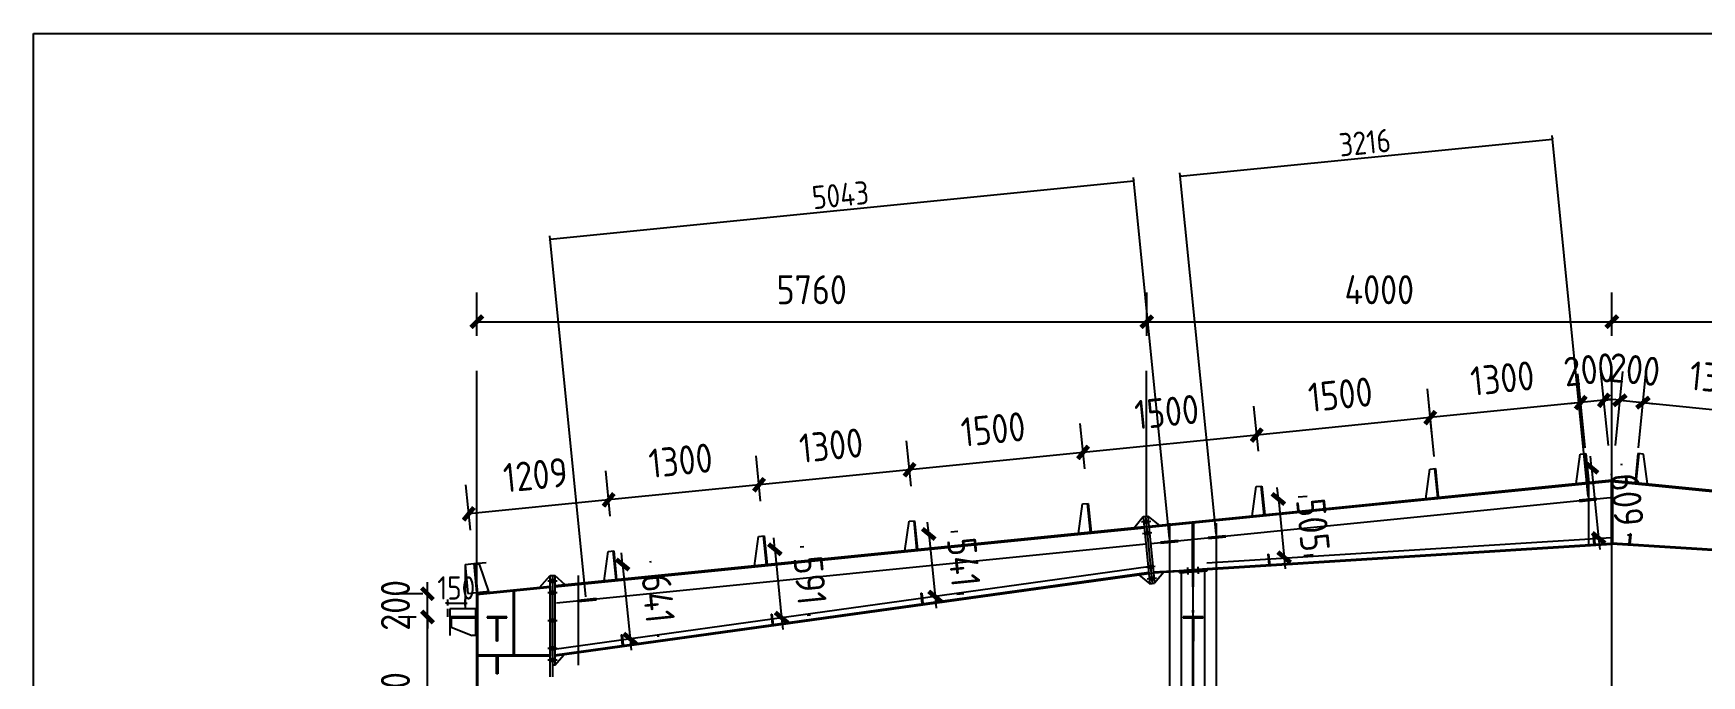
# Model space of a CAD drawing. Extents: x 810015 to 1451442, y -271755 to 145013.
# Drawn here: x 1255632 to 1269975, y 8993 to 14515 of the extents above; entities that cross this region are included whole.
import ezdxf

# ---------------------------------------------------------------- set-up
doc = ezdxf.new("R2010")
doc.units = 0
doc.header["$LTSCALE"] = 1000
doc.header["$MEASUREMENT"] = 0
doc.linetypes.add('DOTE', pattern=[2.42, 2, -0.2, 0.02, -0.2])
doc.layers.add('DOTE', color=1, linetype='Continuous')
doc.styles.get("Standard").update_dxf_attribs({"font": 'gbenor.shx', "bigfont": 'gbcbig.shx'})
doc.dimstyles.get("Standard").update_dxf_attribs({"dimscale": 100, "dimtxt": 2.5, "dimasz": 1, "dimexe": 2.5, "dimexo": 3, "dimgap": 1.5, "dimtad": 1, "dimdec": 0, "dimzin": 0, "dimdsep": 46, "dimtxsty": 'Standard', "dimblk": 'ARCHTICK', "dimcen": 0.09, "dimadec": 0, "dimazin": 0, "dimtfac": 1, "dimtdec": 0, "dimtix": 1, "dimtmove": 2, "dimatfit": 3, "dimfxl": 1, "dimtolj": 1, "dimtzin": 0, "dimarcsym": 0})

# ---------------------------------------------------------------- blocks, each defined once
blk = doc.blocks.new('_ArchTick')
at = {"color": 0, "linetype": 'ByBlock', "const_width": 0.4}
blk.add_lwpolyline([(-0.5, -0.5), (0.5, 0.5)], dxfattribs=at)
blk = doc.blocks.new('*D447')
at = {"color": 0, "lineweight": -2}
for p, q in [((1259444, 11913), (1259444, 12286)), ((1265204, 11913), (1265204, 12286)), ((1259444, 12036), (1265204, 12036))]:
    blk.add_line(p, q, dxfattribs=at)
at = {"layer": 'Defpoints', "color": 0}
for p in [(1265204, 12036), (1259444, 11613), (1265204, 11613)]:
    blk.add_point(p, dxfattribs=at)
at = {"color": 0, "lineweight": -2, "xscale": 100, "yscale": 100, "zscale": 100, "rotation": 180}
blk.add_blockref('_ArchTick', (1259444, 12036), dxfattribs=at)
at = {"color": 0, "lineweight": -2, "xscale": 100, "yscale": 100, "zscale": 100}
blk.add_blockref('_ArchTick', (1265204, 12036), dxfattribs=at)
at = {"color": 0, "insert": (1262324, 12311), "char_height": 250, "attachment_point": 5}
blk.add_mtext('\\A1;5760', dxfattribs=at)
blk = doc.blocks.new('*D6')
at = {"color": 0, "lineweight": -2}
for p, q in [((1265204, 11913), (1265204, 12286)), ((1269204, 11913), (1269204, 12286)), ((1265204, 12036), (1269204, 12036))]:
    blk.add_line(p, q, dxfattribs=at)
at = {"layer": 'Defpoints', "color": 0}
for p in [(1269204, 12036), (1265204, 11613), (1269204, 11613)]:
    blk.add_point(p, dxfattribs=at)
at = {"color": 0, "lineweight": -2, "xscale": 100, "yscale": 100, "zscale": 100, "rotation": 180}
blk.add_blockref('_ArchTick', (1265204, 12036), dxfattribs=at)
at = {"color": 0, "lineweight": -2, "xscale": 100, "yscale": 100, "zscale": 100}
blk.add_blockref('_ArchTick', (1269204, 12036), dxfattribs=at)
at = {"color": 0, "insert": (1267204, 12311), "char_height": 250, "attachment_point": 5}
blk.add_mtext('\\A1;4000', dxfattribs=at)
blk = doc.blocks.new('*D7')
at = {"color": 0, "lineweight": -2}
for p, q in [((1269204, 11913), (1269204, 12286)), ((1273204, 11913), (1273204, 12286)), ((1269204, 12036), (1273204, 12036))]:
    blk.add_line(p, q, dxfattribs=at)
at = {"layer": 'Defpoints', "color": 0}
for p in [(1273204, 12036), (1269204, 11613), (1273204, 11613)]:
    blk.add_point(p, dxfattribs=at)
at = {"color": 0, "lineweight": -2, "xscale": 100, "yscale": 100, "zscale": 100, "rotation": 180}
blk.add_blockref('_ArchTick', (1269204, 12036), dxfattribs=at)
at = {"color": 0, "lineweight": -2, "xscale": 100, "yscale": 100, "zscale": 100}
blk.add_blockref('_ArchTick', (1273204, 12036), dxfattribs=at)
at = {"color": 0, "insert": (1271204, 12311), "char_height": 250, "attachment_point": 5}
blk.add_mtext('\\A1;4000', dxfattribs=at)
blk = doc.blocks.new('*D483')
at = {"color": 0, "lineweight": -2}
for p, q in [((1258924, 9497), (1258770, 9497)), ((1259020, 7997), (1259020, 9497)), ((1258924, 7997), (1258770, 7997))]:
    blk.add_line(p, q, dxfattribs=at)
at = {"layer": 'Defpoints', "color": 0}
for p in [(1259020, 9497), (1259224, 9497), (1259224, 7997)]:
    blk.add_point(p, dxfattribs=at)
at = {"color": 0, "lineweight": -2, "xscale": 100, "yscale": 100, "zscale": 100}
for p, rotation in [((1259020, 9497), 90), ((1259020, 7997), 270)]:
    blk.add_blockref('_ArchTick', p, dxfattribs=dict(at, rotation=rotation))
at = {"color": 0, "insert": (1258745, 8747), "char_height": 250, "attachment_point": 5, "rotation": 90}
blk.add_mtext('\\A1;1500', dxfattribs=at)
blk = doc.blocks.new('*D484')
at = {"color": 0, "lineweight": -2}
for p, q in [((1259020, 9697), (1259020, 9797)), ((1258980, 9697), (1258770, 9697)), ((1259020, 9497), (1259020, 9697)), ((1258924, 9497), (1258770, 9497)), ((1259020, 9497), (1259020, 9397))]:
    blk.add_line(p, q, dxfattribs=at)
at = {"layer": 'Defpoints', "color": 0}
for p in [(1259020, 9697), (1259280, 9697), (1259224, 9497)]:
    blk.add_point(p, dxfattribs=at)
at = {"color": 0, "lineweight": -2, "xscale": 100, "yscale": 100, "zscale": 100}
for p, rotation in [((1259020, 9697), 270), ((1259020, 9497), 90)]:
    blk.add_blockref('_ArchTick', p, dxfattribs=dict(at, rotation=rotation))
at = {"color": 0, "insert": (1258745, 9597), "char_height": 250, "attachment_point": 5, "rotation": 90}
blk.add_mtext('\\A1;200', dxfattribs=at)
blk = doc.blocks.new('*D485')
at = {"color": 0, "lineweight": -2}
for p, q in [((1268975, 10952), (1268911, 11589)), ((1269174, 10972), (1269110, 11609)), ((1268936, 11340), (1268837, 11330)), ((1269135, 11360), (1268936, 11340)), ((1269135, 11360), (1269235, 11370))]:
    blk.add_line(p, q, dxfattribs=at)
at = {"layer": 'Defpoints', "color": 0}
for p in [(1268936, 11340), (1269005, 10653), (1269204, 10673)]:
    blk.add_point(p, dxfattribs=at)
at = {"color": 0, "lineweight": -2, "xscale": 100, "yscale": 100, "zscale": 100}
for p, rotation in [((1268936, 11340), 5.710593137420399), ((1269135, 11360), 185.7105931374204)]:
    blk.add_blockref('_ArchTick', p, dxfattribs=dict(at, rotation=rotation))
at = {"color": 0, "insert": (1269008, 11624), "char_height": 250, "attachment_point": 5, "rotation": 5.7106}
blk.add_mtext('\\A1;200', dxfattribs=at)
blk = doc.blocks.new('*D486')
at = {"color": 0, "lineweight": -2}
for p, q in [((1268975, 10952), (1268911, 11589)), ((1267676, 10876), (1267618, 11459)), ((1268936, 11340), (1267642, 11211))]:
    blk.add_line(p, q, dxfattribs=at)
at = {"layer": 'Defpoints', "color": 0}
for p in [(1267642, 11211), (1269005, 10653), (1267706, 10577)]:
    blk.add_point(p, dxfattribs=at)
at = {"color": 0, "lineweight": -2, "xscale": 100, "yscale": 100, "zscale": 100}
for p, rotation in [((1268936, 11340), 5.710593137257387), ((1267642, 11211), 185.7105931372574)]:
    blk.add_blockref('_ArchTick', p, dxfattribs=dict(at, rotation=rotation))
at = {"color": 0, "insert": (1268262, 11549), "char_height": 250, "attachment_point": 5, "rotation": 5.7106}
blk.add_mtext('\\A1;1300', dxfattribs=at)
blk = doc.blocks.new('*D9')
at = {"color": 0, "lineweight": -2}
for p, q in [((1269234, 10972), (1269297, 11609)), ((1269433, 10952), (1269496, 11589)), ((1269272, 11360), (1269173, 11370)), ((1269272, 11360), (1269471, 11340)), ((1269471, 11340), (1269571, 11330))]:
    blk.add_line(p, q, dxfattribs=at)
at = {"layer": 'Defpoints', "color": 0}
for p in [(1269471, 11340), (1269204, 10673), (1269403, 10653)]:
    blk.add_point(p, dxfattribs=at)
at = {"color": 0, "lineweight": -2, "xscale": 100, "yscale": 100, "zscale": 100}
for p, rotation in [((1269272, 11360), 354.2894068625796), ((1269471, 11340), 174.2894068625796)]:
    blk.add_blockref('_ArchTick', p, dxfattribs=dict(at, rotation=rotation))
at = {"color": 0, "insert": (1269399, 11624), "char_height": 250, "attachment_point": 5, "rotation": 354.2894}
blk.add_mtext('\\A1;200', dxfattribs=at)
blk = doc.blocks.new('*D487')
at = {"color": 0, "lineweight": -2}
for p, q in [((1269433, 10952), (1269496, 11589)), ((1269471, 11340), (1270765, 11211)), ((1270731, 10876), (1270790, 11459))]:
    blk.add_line(p, q, dxfattribs=at)
at = {"layer": 'Defpoints', "color": 0}
for p in [(1270765, 11211), (1269403, 10653), (1270702, 10577)]:
    blk.add_point(p, dxfattribs=at)
at = {"color": 0, "lineweight": -2, "xscale": 100, "yscale": 100, "zscale": 100}
for p, rotation in [((1269471, 11340), 174.2894068627425), ((1270765, 11211), 354.2894068627426)]:
    blk.add_blockref('_ArchTick', p, dxfattribs=dict(at, rotation=rotation))
at = {"color": 0, "insert": (1270146, 11549), "char_height": 250, "attachment_point": 5, "rotation": 354.2894}
blk.add_mtext('\\A1;1300', dxfattribs=at)
blk = doc.blocks.new('*D488')
at = {"color": 0, "lineweight": -2}
for p, q in [((1267656, 11071), (1267618, 11459)), ((1266164, 10922), (1266125, 11310)), ((1267642, 11211), (1266150, 11061))]:
    blk.add_line(p, q, dxfattribs=at)
at = {"layer": 'Defpoints', "color": 0}
for p in [(1266150, 11061), (1267686, 10772), (1266194, 10623)]:
    blk.add_point(p, dxfattribs=at)
at = {"color": 0, "lineweight": -2, "xscale": 100, "yscale": 100, "zscale": 100}
for p, rotation in [((1267642, 11211), 5.710593137511904), ((1266150, 11061), 185.7105931375119)]:
    blk.add_blockref('_ArchTick', p, dxfattribs=dict(at, rotation=rotation))
at = {"color": 0, "insert": (1266869, 11410), "char_height": 250, "attachment_point": 5, "rotation": 5.7106}
blk.add_mtext('\\A1;1500', dxfattribs=at)
blk = doc.blocks.new('*D489')
at = {"color": 0, "lineweight": -2}
for p, q in [((1266164, 10922), (1266125, 11310)), ((1264671, 10772), (1264632, 11161)), ((1266150, 11061), (1264657, 10912))]:
    blk.add_line(p, q, dxfattribs=at)
at = {"layer": 'Defpoints', "color": 0}
for p in [(1264657, 10912), (1266194, 10623), (1264701, 10474)]:
    blk.add_point(p, dxfattribs=at)
at = {"color": 0, "lineweight": -2, "xscale": 100, "yscale": 100, "zscale": 100}
for p, rotation in [((1266150, 11061), 5.710593137257387), ((1264657, 10912), 185.7105931372574)]:
    blk.add_blockref('_ArchTick', p, dxfattribs=dict(at, rotation=rotation))
at = {"color": 0, "insert": (1265376, 11260), "char_height": 250, "attachment_point": 5, "rotation": 5.7106}
blk.add_mtext('\\A1;1500', dxfattribs=at)
blk = doc.blocks.new('*D490')
at = {"color": 0, "lineweight": -2}
for p, q in [((1264671, 10772), (1264632, 11161)), ((1263179, 10623), (1263140, 11012)), ((1264657, 10912), (1263165, 10763))]:
    blk.add_line(p, q, dxfattribs=at)
at = {"layer": 'Defpoints', "color": 0}
for p in [(1263165, 10763), (1264701, 10474), (1263209, 10325)]:
    blk.add_point(p, dxfattribs=at)
at = {"color": 0, "lineweight": -2, "xscale": 100, "yscale": 100, "zscale": 100}
for p, rotation in [((1264657, 10912), 5.710593137257387), ((1263165, 10763), 185.7105931372574)]:
    blk.add_blockref('_ArchTick', p, dxfattribs=dict(at, rotation=rotation))
at = {"color": 0, "insert": (1263884, 11111), "char_height": 250, "attachment_point": 5, "rotation": 5.7106}
blk.add_mtext('\\A1;1500', dxfattribs=at)
blk = doc.blocks.new('*D491')
at = {"color": 0, "lineweight": -2}
for p, q in [((1263179, 10623), (1263140, 11012)), ((1261885, 10494), (1261846, 10882)), ((1263165, 10763), (1261871, 10634))]:
    blk.add_line(p, q, dxfattribs=at)
at = {"layer": 'Defpoints', "color": 0}
for p in [(1261871, 10634), (1261915, 10195), (1263209, 10325)]:
    blk.add_point(p, dxfattribs=at)
at = {"color": 0, "lineweight": -2, "xscale": 100, "yscale": 100, "zscale": 100}
for p, rotation in [((1263165, 10763), 5.710593137257387), ((1261871, 10634), 185.7105931372574)]:
    blk.add_blockref('_ArchTick', p, dxfattribs=dict(at, rotation=rotation))
at = {"color": 0, "insert": (1262491, 10972), "char_height": 250, "attachment_point": 5, "rotation": 5.7106}
blk.add_mtext('\\A1;1300', dxfattribs=at)
blk = doc.blocks.new('*D492')
at = {"color": 0, "lineweight": -2}
for p, q in [((1261885, 10494), (1261846, 10882)), ((1260592, 10364), (1260553, 10753)), ((1261871, 10634), (1260578, 10504))]:
    blk.add_line(p, q, dxfattribs=at)
at = {"layer": 'Defpoints', "color": 0}
for p in [(1260578, 10504), (1261915, 10195), (1260622, 10066)]:
    blk.add_point(p, dxfattribs=at)
at = {"color": 0, "lineweight": -2, "xscale": 100, "yscale": 100, "zscale": 100}
for p, rotation in [((1261871, 10634), 5.710593137257387), ((1260578, 10504), 185.7105931372574)]:
    blk.add_blockref('_ArchTick', p, dxfattribs=dict(at, rotation=rotation))
at = {"color": 0, "insert": (1261197, 10842), "char_height": 250, "attachment_point": 5, "rotation": 5.7106}
blk.add_mtext('\\A1;1300', dxfattribs=at)
blk = doc.blocks.new('*D493')
at = {"color": 0, "lineweight": -2}
for p, q in [((1259389, 10244), (1259350, 10633)), ((1260592, 10364), (1260553, 10753)), ((1260578, 10504), (1259375, 10384))]:
    blk.add_line(p, q, dxfattribs=at)
at = {"layer": 'Defpoints', "color": 0}
for p in [(1259375, 10384), (1260622, 10066), (1259419, 9946)]:
    blk.add_point(p, dxfattribs=at)
at = {"color": 0, "lineweight": -2, "xscale": 100, "yscale": 100, "zscale": 100}
for p, rotation in [((1260578, 10504), 5.710593137257387), ((1259375, 10384), 185.7105931372574)]:
    blk.add_blockref('_ArchTick', p, dxfattribs=dict(at, rotation=rotation))
at = {"color": 0, "insert": (1259949, 10718), "char_height": 250, "attachment_point": 5, "rotation": 5.7106}
blk.add_mtext('\\A1;1209', dxfattribs=at)
blk = doc.blocks.new('*D469')
at = {"color": 0, "lineweight": -2}
for p, q in [((1260698, 9948), (1260688, 10048)), ((1260698, 9948), (1260762, 9310)), ((1260932, 9972), (1260947, 9973)), ((1260996, 9334), (1261011, 9335)), ((1260762, 9310), (1260772, 9211))]:
    blk.add_line(p, q, dxfattribs=at)
at = {"layer": 'Defpoints', "color": 0}
for p in [(1260634, 9942), (1260698, 9304), (1260762, 9310)]:
    blk.add_point(p, dxfattribs=at)
at = {"color": 0, "lineweight": -2, "xscale": 100, "yscale": 100, "zscale": 100}
for p, rotation in [((1260698, 9948), 275.7105931374943), ((1260762, 9310), 95.7105931374943)]:
    blk.add_blockref('_ArchTick', p, dxfattribs=dict(at, rotation=rotation))
at = {"color": 0, "insert": (1261004, 9657), "char_height": 250, "attachment_point": 5, "rotation": 275.7106}
blk.add_mtext('\\A1;641', dxfattribs=at)
blk = doc.blocks.new('*D470')
at = {"color": 0, "lineweight": -2}
for p, q in [((1262007, 10079), (1261997, 10178)), ((1262007, 10079), (1262065, 9491)), ((1262226, 10101), (1262255, 10104)), ((1262065, 9491), (1262075, 9391)), ((1262285, 9513), (1262314, 9516))]:
    blk.add_line(p, q, dxfattribs=at)
at = {"layer": 'Defpoints', "color": 0}
for p in [(1261928, 10071), (1261986, 9483), (1262065, 9491)]:
    blk.add_point(p, dxfattribs=at)
at = {"color": 0, "lineweight": -2, "xscale": 100, "yscale": 100, "zscale": 100}
for p, rotation in [((1262007, 10079), 275.7105931375015), ((1262065, 9491), 95.71059313750149)]:
    blk.add_blockref('_ArchTick', p, dxfattribs=dict(at, rotation=rotation))
at = {"color": 0, "insert": (1262310, 9812), "char_height": 250, "attachment_point": 5, "rotation": 275.7106}
blk.add_mtext('\\A1;591', dxfattribs=at)
blk = doc.blocks.new('*D471')
at = {"color": 0, "lineweight": -2}
for p, q in [((1263330, 10211), (1263320, 10311)), ((1263330, 10211), (1263384, 9673)), ((1263520, 10230), (1263579, 10236)), ((1263384, 9673), (1263394, 9573)), ((1263573, 9692), (1263633, 9698))]:
    blk.add_line(p, q, dxfattribs=at)
at = {"layer": 'Defpoints', "color": 0}
for p in [(1263221, 10200), (1263275, 9662), (1263384, 9673)]:
    blk.add_point(p, dxfattribs=at)
at = {"color": 0, "lineweight": -2, "xscale": 100, "yscale": 100, "zscale": 100}
for p, rotation in [((1263330, 10211), 275.7105931375028), ((1263384, 9673), 95.71059313750283)]:
    blk.add_blockref('_ArchTick', p, dxfattribs=dict(at, rotation=rotation))
at = {"color": 0, "insert": (1263631, 9969), "char_height": 250, "attachment_point": 5, "rotation": 275.7106}
blk.add_mtext('\\A1;541', dxfattribs=at)
blk = doc.blocks.new('*D472')
at = {"color": 0, "lineweight": -2}
for p, q in [((1266336, 10512), (1266326, 10611)), ((1266336, 10512), (1266386, 10010)), ((1266505, 10529), (1266584, 10537)), ((1266386, 10010), (1266396, 9910)), ((1266555, 10027), (1266635, 10035))]:
    blk.add_line(p, q, dxfattribs=at)
at = {"layer": 'Defpoints', "color": 0}
for p in [(1266206, 10499), (1266256, 9997), (1266386, 10010)]:
    blk.add_point(p, dxfattribs=at)
at = {"color": 0, "lineweight": -2, "xscale": 100, "yscale": 100, "zscale": 100}
for p, rotation in [((1266336, 10512), 275.7105931374855), ((1266386, 10010), 95.71059313748549)]:
    blk.add_blockref('_ArchTick', p, dxfattribs=dict(at, rotation=rotation))
at = {"color": 0, "insert": (1266634, 10288), "char_height": 250, "attachment_point": 5, "rotation": 275.7106}
blk.add_mtext('\\A1;505', dxfattribs=at)
blk = doc.blocks.new('*D473')
at = {"color": 0, "lineweight": -2}
for p, q in [((1269029, 10781), (1269019, 10881)), ((1269029, 10781), (1269090, 10176)), ((1269291, 10807), (1269278, 10806)), ((1269351, 10202), (1269339, 10200)), ((1269090, 10176), (1269100, 10076))]:
    blk.add_line(p, q, dxfattribs=at)
at = {"layer": 'Defpoints', "color": 0}
for p in [(1268992, 10778), (1269053, 10172), (1269090, 10176)]:
    blk.add_point(p, dxfattribs=at)
at = {"color": 0, "lineweight": -2, "xscale": 100, "yscale": 100, "zscale": 100}
for p, rotation in [((1269029, 10781), 275.7105931375193), ((1269090, 10176), 95.71059313751921)]:
    blk.add_blockref('_ArchTick', p, dxfattribs=dict(at, rotation=rotation))
at = {"color": 0, "insert": (1269333, 10506), "char_height": 250, "attachment_point": 5, "rotation": 275.7106}
blk.add_mtext('\\A1;609', dxfattribs=at)
blk = doc.blocks.new('*D476')
at = {"color": 0, "lineweight": -2}
for p, q in [((1260075, 12745), (1265093, 13246)), ((1265401, 10172), (1265090, 13276)), ((1260382, 9670), (1260072, 12774))]:
    blk.add_line(p, q, dxfattribs=at)
at = {"layer": 'Defpoints', "color": 0}
for p in [(1265093, 13246), (1265404, 10142), (1260385, 9641)]:
    blk.add_point(p, dxfattribs=at)
at = {"color": 0, "lineweight": -2, "xscale": 20, "yscale": 20, "zscale": 20}
for p, rotation in [((1265093, 13246), 5.710593137472038), ((1260075, 12745), 185.7105931374721)]:
    blk.add_blockref('_ArchTick', p, dxfattribs=dict(at, rotation=rotation))
at = {"color": 0, "insert": (1262571, 13125), "char_height": 200, "attachment_point": 5, "rotation": 5.7106}
blk.add_mtext('\\A1;5043', dxfattribs=at)
blk = doc.blocks.new('*D477')
at = {"color": 0, "lineweight": -2}
for p, q in [((1269001, 10532), (1268690, 13636)), ((1265493, 13286), (1268693, 13606)), ((1265801, 10212), (1265490, 13316))]:
    blk.add_line(p, q, dxfattribs=at)
at = {"layer": 'Defpoints', "color": 0}
for p in [(1268693, 13606), (1269004, 10502), (1265804, 10182)]:
    blk.add_point(p, dxfattribs=at)
at = {"color": 0, "lineweight": -2, "xscale": 20, "yscale": 20, "zscale": 20}
for p, rotation in [((1268693, 13606), 5.710593137257402), ((1265493, 13286), 185.7105931372574)]:
    blk.add_blockref('_ArchTick', p, dxfattribs=dict(at, rotation=rotation))
at = {"color": 0, "insert": (1267080, 13576), "char_height": 200, "attachment_point": 5, "rotation": 5.7106}
blk.add_mtext('\\A1;3216', dxfattribs=at)
blk = doc.blocks.new('*D478')
at = {"color": 0, "lineweight": -2}
for p, q in [((1259194, 9617), (1259174, 9617)), ((1259194, 9597), (1259194, 9647)), ((1259194, 9617), (1259343, 9617)), ((1259343, 9597), (1259343, 9647)), ((1259343, 9617), (1259363, 9617))]:
    blk.add_line(p, q, dxfattribs=at)
at = {"layer": 'Defpoints', "color": 0}
for p in [(1259343, 9617), (1259194, 9567), (1259343, 9567)]:
    blk.add_point(p, dxfattribs=at)
at = {"color": 0, "lineweight": -2, "xscale": 20, "yscale": 20, "zscale": 20}
blk.add_blockref('_ArchTick', (1259194, 9617), dxfattribs=at)
at = {"color": 0, "lineweight": -2, "xscale": 20, "yscale": 20, "zscale": 20, "rotation": 180}
blk.add_blockref('_ArchTick', (1259343, 9617), dxfattribs=at)
at = {"color": 0, "insert": (1259268, 9747), "char_height": 200, "attachment_point": 5}
blk.add_mtext('\\A1;150', dxfattribs=at)

msp = doc.modelspace()

# ---------------------------------------------------------------- linework, layer by layer
at = {"color": 2}
for p, q in [((1268932.1, 10897), (1268979.9, 10901.8)), ((1268979.9, 10901.8), (1269004.7, 10653.3)), ((1269427.6, 10901.8), (1269402.7, 10653.3)), ((1269475.3, 10897), (1269427.6, 10901.8)), ((1267603.7, 10513.2), (1267638.5, 10767.6)), ((1267638.5, 10767.6), (1267686.3, 10772.4)), ((1267678.3, 10771.6), (1267703.2, 10523.1)), ((1267686.3, 10772.4), (1267711.2, 10523.9)), ((1268897.2, 10642.5), (1268932.1, 10897)), ((1268971.9, 10901), (1268996.7, 10652.5)), ((1269435.5, 10901), (1269410.7, 10652.5)), ((1269510.2, 10642.5), (1269475.3, 10897)), ((1266111.1, 10363.9), (1266146, 10618.4)), ((1266146, 10618.4), (1266193.8, 10623.2)), ((1266185.8, 10622.4), (1266210.6, 10373.9)), ((1266193.8, 10623.2), (1266218.6, 10374.7)), ((1266193.8, 10623.2), (1266218.6, 10374.7)), ((1268996.7, 10652.5), (1268897.2, 10642.5)), ((1269198.7, 10662.6), (1269198.7, 10130.9)), ((1269203.7, 10673.2), (1269203.7, 10123.2)), ((1269208.7, 10662.6), (1269208.7, 10130.9)), ((1269410.7, 10652.5), (1269510.2, 10642.5)), ((1264653.4, 10469.1), (1264701.2, 10473.9)), ((1264693.2, 10473.1), (1264718.1, 10224.6)), ((1264701.2, 10473.9), (1264726, 10225.4)), ((1264701.2, 10473.9), (1264726, 10225.4)), ((1267703.2, 10523.1), (1267603.7, 10513.2)), ((1269072.8, 10515.4), (1268923.5, 10500.4)), ((1268924.7, 10488.5), (1268923.5, 10500.4)), ((1269074, 10503.4), (1268924.7, 10488.5)), ((1269004.3, 10496.4), (1269003.1, 10508.4)), ((1269074, 10503.4), (1269072.8, 10515.4)), ((1264618.6, 10214.7), (1264653.4, 10469.1)), ((1265094.1, 10262.2), (1265174.7, 10360.7)), ((1265174.7, 10360.7), (1265214.5, 10364.7)), ((1265174.7, 10360.7), (1265232.4, 9783.6)), ((1265178.1, 10326.9), (1265217.9, 10330.9)), ((1265194.6, 10362.7), (1265252.3, 9785.6)), ((1265214.5, 10364.7), (1265272.2, 9787.6)), ((1265214.5, 10364.7), (1265313, 10284.1)), ((1266210.6, 10373.9), (1266111.1, 10363.9)), ((1261832.5, 9936), (1261867.3, 10190.5)), ((1261867.3, 10190.5), (1261915.1, 10195.3)), ((1261907.1, 10194.5), (1261932, 9946)), ((1261915.1, 10195.3), (1261939.9, 9946.8)), ((1261915.1, 10195.3), (1261939.9, 9946.8)), ((1263126, 10065.4), (1263160.9, 10319.9)), ((1263160.9, 10319.9), (1263208.6, 10324.7)), ((1263200.7, 10323.9), (1263225.5, 10075.3)), ((1263208.6, 10324.7), (1263233.5, 10076.1)), ((1263208.6, 10324.7), (1263233.5, 10076.1)), ((1264718.1, 10224.6), (1264618.6, 10214.7)), ((1265159.3, 10313.9), (1265238.9, 10321.9)), ((1265169.2, 10214.4), (1265248.8, 10222.4)), ((1265180.3, 10305), (1265220.1, 10309)), ((1265183.7, 10271.2), (1265223.5, 10275.1)), ((1265188, 10227.4), (1265227.9, 10231.4)), ((1265190.2, 10205.5), (1265230, 10209.5)), ((1265203.6, 10273.2), (1265203.7, 10273.2)), ((1265882.7, 10196.3), (1265733.5, 10181.4)), ((1265883.3, 10190.4), (1265734.1, 10175.5)), ((1265883.9, 10184.4), (1265734.1, 10169.4)), ((1265804.3, 10176.4), (1265803.1, 10188.4)), ((1265883.9, 10184.4), (1265882.7, 10196.3)), ((1269040.9, 10210.6), (1269048.9, 10211.7)), ((1269040.9, 10210.6), (1269049.9, 10120.9)), ((1269048.9, 10211.7), (1269057.8, 10122)), ((1269048.9, 10211.7), (1269057.8, 10122)), ((1269358.6, 10211.7), (1269349.6, 10122)), ((1269358.6, 10211.7), (1269349.6, 10122)), ((1269366.5, 10210.6), (1269357.5, 10120.9)), ((1269366.5, 10210.6), (1269358.6, 10211.7)), ((1260538.9, 9806.7), (1260573.8, 10061.2)), ((1260573.8, 10061.2), (1260621.5, 10065.9)), ((1260613.6, 10065.1), (1260638.4, 9816.6)), ((1260621.5, 10065.9), (1260646.4, 9817.4)), ((1260621.5, 10065.9), (1260646.4, 9817.4)), ((1263225.5, 10075.3), (1263126, 10065.4)), ((1265473.4, 10155.4), (1265323.5, 10140.4)), ((1265324.7, 10128.5), (1265323.5, 10140.4)), ((1265473.4, 10149.4), (1265324.1, 10134.5)), ((1265474, 10143.4), (1265324.7, 10128.5)), ((1265404.3, 10136.4), (1265403.1, 10148.4)), ((1265404.3, 10136.4), (1265403.1, 10148.4)), ((1265474, 10143.4), (1265472.8, 10155.4)), ((1265734.7, 10169.5), (1265733.5, 10181.4)), ((1269049.9, 10120.9), (1269057.8, 10122)), ((1269357.5, 10120.9), (1269349.6, 10122)), ((1259343.2, 9948.4), (1259368.1, 9699.7)), ((1259417.8, 9955.9), (1259525.3, 9966.6)), ((1259417.8, 9955.9), (1259442.7, 9707.1)), ((1259466.6, 9950.5), (1259418.9, 9945.7)), ((1259426.8, 9946.5), (1259451.7, 9698)), ((1259551.2, 9707.9), (1259466.6, 9950.5)), ((1261932, 9946), (1261832.5, 9936)), ((1265198.2, 9924.9), (1265277.8, 9932.8)), ((1265217, 9937.8), (1265256.8, 9941.8)), ((1265219.2, 9915.9), (1265259, 9919.9)), ((1265483.4, 9898.2), (1265723, 9913.2)), ((1265483.9, 9890.2), (1265483.4, 9898.2)), ((1265484.1, 9888.2), (1265723.6, 9903.2)), ((1265548.6, 9882.2), (1265547.3, 9902.2)), ((1265560.8, 9863), (1265557.1, 9922.8)), ((1265570.5, 9883.6), (1265569.3, 9903.6)), ((1265604.5, 9885.7), (1265603.2, 9905.7)), ((1265638.4, 9887.9), (1265637.1, 9907.8)), ((1265650.6, 9868.6), (1265646.9, 9928.5)), ((1265660.4, 9889.2), (1265659.1, 9909.2)), ((1265723.5, 9905.2), (1265723, 9913.2)), ((1265724.2, 9893.2), (1265723.5, 9905.2)), ((1266244.4, 10036), (1266253.4, 9946.4)), ((1266252.4, 10036.5), (1266261.4, 9946.9)), ((1260075.8, 9760.4), (1259443.7, 9697.2)), ((1259982.6, 9751.1), (1260075.8, 9854.1)), ((1260055.8, 9807.1), (1260135.8, 9807.1)), ((1260075.8, 8984.1), (1260075.8, 9854.1)), ((1260075.8, 9854.1), (1260115.8, 9854.1)), ((1260075.8, 9818.1), (1260115.8, 9818.1)), ((1260075.8, 9796.1), (1260115.8, 9796.1)), ((1260095.8, 9854.1), (1260095.8, 8984.1)), ((1260095.8, 9159.1), (1260095.8, 9762.1)), ((1260115.8, 9854.1), (1260115.8, 9084.1)), ((1260205.1, 9773.3), (1260115.8, 9854.1)), ((1260315.8, 9854.1), (1260315.8, 9084.1)), ((1260638.4, 9816.6), (1260538.9, 9806.7)), ((1265136.7, 9858.9), (1265232.4, 9783.6)), ((1265208.1, 9825.4), (1265287.8, 9833.3)), ((1265223.6, 9872.2), (1265263.4, 9876.1)), ((1265227, 9838.3), (1265266.8, 9842.3)), ((1265229.1, 9816.4), (1265268.9, 9820.4)), ((1265232.4, 9783.6), (1265272.2, 9787.6)), ((1265352.4, 9882), (1265272.2, 9787.6)), ((1265484.7, 9878.2), (1265483.9, 9890.2)), ((1265484.7, 9878.2), (1265724.2, 9893.2)), ((1259442.7, 9707.1), (1259550.2, 9717.9)), ((1260075.8, 9750.3), (1259443.7, 9687.1)), ((1259451.7, 9698), (1259551.2, 9707.9)), ((1259759.8, 9169), (1259759.8, 9718.7)), ((1259769.8, 9169), (1259769.8, 9719.7)), ((1260055.8, 9707.1), (1260135.8, 9707.1)), ((1260075.8, 9718.1), (1260115.8, 9718.1)), ((1260075.8, 9707.1), (1260115.8, 9707.1)), ((1260075.8, 9696.1), (1260115.8, 9696.1)), ((1260470.4, 9655.1), (1260315.2, 9639.6)), ((1260316.4, 9627.7), (1260315.2, 9639.6)), ((1260471.6, 9643.2), (1260316.4, 9627.7)), ((1260386.1, 9634.6), (1260384.9, 9646.6)), ((1260471.6, 9643.2), (1260470.4, 9655.1)), ((1263263, 9700.8), (1263270.9, 9701.9)), ((1263263, 9700.8), (1263272, 9611.1)), ((1263270.9, 9701.9), (1263279.9, 9612.2)), ((1263270.9, 9701.9), (1263279.9, 9612.2)), ((1263272, 9611.1), (1263279.9, 9612.2)), ((1259433.7, 9567.2), (1259213.7, 9567.2)), ((1259433.7, 9497.2), (1259213.7, 9497.2)), ((1259213.7, 9497.2), (1259213.7, 9339.2)), ((1259223.7, 9497.2), (1259223.7, 9489.2)), ((1259223.7, 9489.2), (1259443.7, 9489.2)), ((1259223.7, 9489.2), (1259223.7, 9409.2)), ((1259433.7, 9497.2), (1259433.7, 9339.2)), ((1259443.7, 9489.2), (1259443.7, 9339.2)), ((1259618.7, 9497.2), (1259533.7, 9497.2)), ((1259533.7, 9497.2), (1259533.7, 9489.2)), ((1259533.7, 9489.2), (1259703.7, 9489.2)), ((1259614.7, 9289.2), (1259614.7, 9489.2)), ((1259703.7, 9497.2), (1259618.7, 9497.2)), ((1259618.7, 9489.2), (1259622.7, 9489.2)), ((1259622.7, 9489.2), (1259622.7, 9289.2)), ((1259703.7, 9489.2), (1259703.7, 9497.2)), ((1260055.8, 9468.1), (1260135.8, 9468.1)), ((1260075.8, 9479.1), (1260115.8, 9479.1)), ((1260075.8, 9468.1), (1260115.8, 9468.1)), ((1261974.4, 9521.6), (1261982.4, 9522.7)), ((1261974.4, 9521.6), (1261983.4, 9432)), ((1261982.4, 9522.7), (1261991.3, 9433.1)), ((1265603.7, 9497.2), (1265518.7, 9497.2)), ((1265518.7, 9497.2), (1265518.7, 9489.2)), ((1265518.7, 9489.2), (1265688.7, 9489.2)), ((1265599.7, 9289.2), (1265599.7, 9489.2)), ((1265688.7, 9497.2), (1265603.7, 9497.2)), ((1265603.7, 9489.2), (1265607.7, 9489.2)), ((1265607.7, 9489.2), (1265607.7, 9289.2)), ((1265688.7, 9489.2), (1265688.7, 9497.2)), ((1259223.7, 9409.2), (1259403.7, 9339.2)), ((1259443.7, 9339.2), (1259403.7, 9339.2)), ((1260075.8, 9457.1), (1260115.8, 9457.1)), ((1260685.9, 9342.5), (1260693.8, 9343.6)), ((1260685.9, 9342.5), (1260694.8, 9252.8)), ((1260693.8, 9343.6), (1260702.7, 9253.9)), ((1261983.4, 9432), (1261991.3, 9433.1)), ((1260055.8, 9229.1), (1260135.8, 9229.1)), ((1260075.8, 9240.1), (1260115.8, 9240.1)), ((1260075.8, 9229.1), (1260115.8, 9229.1)), ((1260075.8, 9218.1), (1260115.8, 9218.1)), ((1260694.8, 9252.8), (1260702.7, 9253.9)), ((1260075.8, 9169), (1259453.7, 9169)), ((1260075.8, 9159), (1259453.7, 9159)), ((1260075.8, 9169), (1259951.6, 9169)), ((1260075.8, 9169), (1259975.8, 9169)), ((1260075.8, 9168.9), (1259975.8, 9168.9)), ((1260075.8, 9168.9), (1259975.8, 9168.9)), ((1260055.8, 9129.1), (1260135.8, 9129.1)), ((1260075.8, 9140.1), (1260115.8, 9140.1)), ((1260075.8, 9129.1), (1260115.8, 9129.1)), ((1260075.8, 9118.1), (1260115.8, 9118.1)), ((1260115.8, 9084.1), (1260095.8, 9084.1)), ((1260115.8, 9084.1), (1260193.2, 9173))]:
    msp.add_line(p, q, dxfattribs=at)
for p, q in [((1269203.7, 10673.2), (1265223.5, 10275.1)), ((1269204.7, 10663.2), (1265224.5, 10265.2)), ((1269198.4, 10726.7), (1269203.7, 10673.2)), ((1269202.7, 10663.2), (1273183, 10265.2)), ((1269203.7, 10673.2), (1278963.7, 9697.2)), ((1269203.7, 10673.2), (1273184, 10275.1)), ((1269218.6, 10523.9), (1265238.4, 10125.9)), ((1267705.8, 10577.4), (1267711.2, 10523.9)), ((1266213.3, 10428.1), (1266218.6, 10374.7)), ((1265183.7, 10271.2), (1260115.8, 9764.4)), ((1265184.7, 10261.2), (1260115.8, 9754.3)), ((1264720.7, 10278.9), (1264726, 10225.4)), ((1265203.7, 10273.2), (1265203.6, 10273.2)), ((1265198.6, 10121.9), (1260130.7, 9615.1)), ((1263228.1, 10129.6), (1263233.5, 10076.1)), ((1265719.9, 9963.1), (1269200.6, 10181.1)), ((1265723, 9913.2), (1269203.7, 10131.2)), ((1265723.5, 9905.2), (1269203.7, 10123.2)), ((1272683.9, 9905.2), (1269203.7, 10123.2)), ((1272684.4, 9913.2), (1269204.2, 10131.2)), ((1260108.9, 9221.9), (1265215.7, 9931.9)), ((1261934.6, 10000.3), (1261939.9, 9946.8)), ((1265262.6, 9884.4), (1265483.4, 9898.2)), ((1265600.7, 9905.5), (1265606.7, 9905.9)), ((1266244.4, 10036), (1266252.4, 10036.5)), ((1266253.4, 9946.4), (1266261.4, 9946.9)), ((1260115.8, 9172.3), (1265222.6, 9882.3)), ((1260115.8, 9162.2), (1265223.5, 9872.4)), ((1260641, 9870.9), (1260646.4, 9817.4)), ((1265263.3, 9876.4), (1265483.9, 9890.2)), ((1259438.4, 9750.7), (1259442.7, 9707.1)), ((1259443.7, 2517.2), (1259443.7, 9697.2)), ((1259453.7, 2517.2), (1259453.7, 9688.1)), ((1260075.8, 9750.3), (1260058.2, 9748.6))]:
    msp.add_line(p, q)
at = {"color": 1}
for p, q in [((1269003.7, 10673.2), (1269003.7, 10123.2)), ((1269203.7, 10673.2), (1269203.7, 10123.2)), ((1269073.4, 10509.4), (1268924.1, 10494.5)), ((1265203.6, 10273.2), (1265243.4, 9875.1)), ((1259764.8, 9169), (1259764.8, 9719.2)), ((1260471, 9649.2), (1260315.8, 9633.6))]:
    msp.add_line(p, q, dxfattribs=at)
at = {"color": 6}
for p, q in [((1259343.2, 9948.4), (1259417.8, 9955.9)), ((1259343.2, 9948.4), (1259343.2, 9567.2)), ((1259368.1, 9699.7), (1259442.7, 9707.1)), ((1259193.7, 9567.2), (1259193.7, 9497.2)), ((1259213.7, 9567.2), (1259213.7, 9497.2)), ((1259433.7, 9567.2), (1259433.7, 9497.2))]:
    msp.add_line(p, q, dxfattribs=at)
at = {"color": 2, "linetype": 'DOTE'}
for p, q in [((1259622.7, 9289.2), (1259614.7, 9289.2)), ((1265607.7, 9289.2), (1265599.7, 9289.2))]:
    msp.add_line(p, q, dxfattribs=at)
at = {"color": 4, "linetype": 'DOTE'}
for p, q in [((1259618.7, 9169), (1259612.7, 9169)), ((1259612.7, 9009), (1259612.7, 9159)), ((1259612.7, 9159), (1259624.7, 9159)), ((1259624.7, 9169), (1259618.7, 9169)), ((1259618.7, 9159), (1259624.7, 9159)), ((1259624.7, 9159), (1259624.7, 9009)), ((1259624.7, 9009), (1259612.7, 9009))]:
    msp.add_line(p, q, dxfattribs=at)
msp.add_lwpolyline([(1255631.9, 14514.9), (1283356, 14514.9), (1283356, -1706.4), (1255631.9, -1706.4)], close=True)
at = {"layer": 'DOTE'}
for p, q in [((1259443.7, 2517.2), (1259443.7, 11613.4)), ((1265403.7, 2497.2), (1265403.7, 10303.1)), ((1265603.7, 2497.2), (1265603.7, 10303.1)), ((1265803.7, 2497.2), (1265803.7, 10303.1))]:
    msp.add_line(p, q, dxfattribs=at)
at = {"layer": 'DOTE', "color": 0}
for p, q in [((1265203.7, 10363.6), (1265203.7, 11613.4)), ((1269203.7, 2497.2), (1269203.7, 11613.4)), ((1265503.7, 2517.2), (1265503.7, 9879.4)), ((1265703.7, 2517.2), (1265703.7, 9891.9))]:
    msp.add_line(p, q, dxfattribs=at)
at = {"layer": 'DOTE', "color": 0, "linetype": 'DOTE'}
for p, q in [((1265598.7, 9905.5), (1265598.7, 10302.8)), ((1265608.7, 9905.9), (1265608.7, 10303.4)), ((1265600.7, 2497.2), (1265600.7, 9885.5)), ((1265606.7, 2497.2), (1265606.7, 9885.9))]:
    msp.add_line(p, q, dxfattribs=at)

# ---------------------------------------------------------------- dimensions: what is measured, and where the dimension line sits
dim = msp.add_linear_dim(base=(1268693.3, 13606.3), p1=(1265803.7, 10182.4), p2=(1269003.7, 10502.4), angle=185.71059, dimstyle='Standard', override={"dimtxt": 2, "dimasz": 0.2, "dimexe": 0.3, "dimexo": 0.3, "dimgap": 0.3})
dim.commit()
dim.dimension.update_dxf_attribs({"geometry": '*D477', "text_midpoint": (1267080.4, 13575.7)})
dim = msp.add_aligned_dim(p1=(1260385.5, 9640.6), p2=(1265403.7, 10142.4), distance=3119.4, dimstyle='Standard', override={"dimtxt": 2, "dimasz": 0.2, "dimexe": 0.3, "dimexo": 0.3, "dimgap": 0.3})
dim.commit()
dim.dimension.update_dxf_attribs({"geometry": '*D476', "text_midpoint": (1262571.3, 13124.8)})
at = {"color": 3}
for base, p1, p2, picture, middle in [((1265203.7, 12035.5), (1259443.7, 11613.4), (1265203.7, 11613.4), '*D447', (1262323.7, 12310.5)), ((1269203.7, 12035.5), (1265203.7, 11613.4), (1269203.7, 11613.4), '*D6', (1267203.7, 12310.5)), ((1273203.7, 12035.5), (1269203.7, 11613.4), (1273203.7, 11613.4), '*D7', (1271203.7, 12310.5))]:
    dim = msp.add_linear_dim(base=base, p1=p1, p2=p2, dimstyle='Standard', dxfattribs=at)
    dim.commit()
    dim.dimension.update_dxf_attribs({"geometry": picture, "text_midpoint": middle})
for p1, p2, distance, picture, middle in [((1269203.7, 10673.2), (1269004.7, 10653.3), -690.2, '*D485', (1269008.2, 11623.6)), ((1269203.7, 10673.2), (1269402.7, 10653.3), 690.2, '*D9', (1269399.3, 11623.6)), ((1267686.3, 10772.4), (1266193.8, 10623.2), -440.4, '*D488', (1266868.8, 11409.7))]:
    dim = msp.add_aligned_dim(p1=p1, p2=p2, distance=distance, dimstyle='Standard', dxfattribs=at)
    dim.commit()
    dim.dimension.update_dxf_attribs({"geometry": picture, "text_midpoint": middle})
for base, p1, p2, angle, picture, middle in [((1267642.5, 11210.7), (1269004.7, 10653.3), (1267705.8, 10577.4), 5.71059, '*D486', (1268261.9, 11549)), ((1270764.9, 11210.7), (1269402.7, 10653.3), (1270701.6, 10577.4), 174.28941, '*D487', (1270145.5, 11549)), ((1264657.4, 10912.2), (1266193.8, 10623.2), (1264701.2, 10473.9), 5.71059, '*D489', (1265376.3, 11260.4)), ((1263164.8, 10762.9), (1264701.2, 10473.9), (1263208.6, 10324.7), 5.71059, '*D490', (1263883.7, 11111.2)), ((1261871.3, 10633.5), (1263208.6, 10324.7), (1261915.1, 10195.3), 5.71059, '*D491', (1262490.7, 10971.9)), ((1259375, 10383.9), (1260621.5, 10065.9), (1259418.9, 9945.7), 5.71059, '*D493', (1259949, 10717.7)), ((1260577.7, 10504.2), (1261915.1, 10195.3), (1260621.5, 10065.9), 5.71059, '*D492', (1261197.1, 10842.5)), ((1259019.5, 9697.2), (1259223.7, 9497.2), (1259279.5, 9697.2), 90, '*D484', (1258744.5, 9597.2)), ((1259019.5, 9497.2), (1259223.7, 7997.2), (1259223.7, 9497.2), 90, '*D483', (1258744.5, 8747.2))]:
    dim = msp.add_linear_dim(base=base, p1=p1, p2=p2, angle=angle, dimstyle='Standard', dxfattribs=at)
    dim.commit()
    dim.dimension.update_dxf_attribs({"geometry": picture, "text_midpoint": middle})
for p1, p2, distance, picture, middle in [((1268992.3, 10777.5), (1269052.9, 10171.8), 37.3, '*D473', (1269333.4, 10505.8)), ((1266206.2, 10498.9), (1266256.4, 9996.7), 130.1, '*D472', (1266634.4, 10288.1)), ((1263221.1, 10200.4), (1263274.9, 9662), 109.4, '*D471', (1263630.5, 9969.5)), ((1260634, 9941.7), (1260697.8, 9303.7), 64.7, '*D469', (1261003.9, 9656.5)), ((1261927.5, 10071), (1261986.3, 9482.9), 79.5, '*D470', (1262309.7, 9812.2))]:
    dim = msp.add_aligned_dim(p1=p1, p2=p2, distance=distance, dimstyle='Standard')
    dim.commit()
    dim.dimension.update_dxf_attribs({"geometry": picture, "text_midpoint": middle})
at = {"color": 6}
dim = msp.add_linear_dim(base=(1259343.2154, 9617.2854), p1=(1259193.7142, 9567.1666), p2=(1259343.2154, 9567.1666), dimstyle='Standard', override={"dimtxt": 2, "dimasz": 0.2, "dimexe": 0.3, "dimexo": 0.3, "dimgap": 0.3}, dxfattribs=at)
dim.commit()
dim.dimension.update_dxf_attribs({"geometry": '*D478', "text_midpoint": (1259268.4648, 9747.2854)})

doc.saveas('drawing.dxf')
